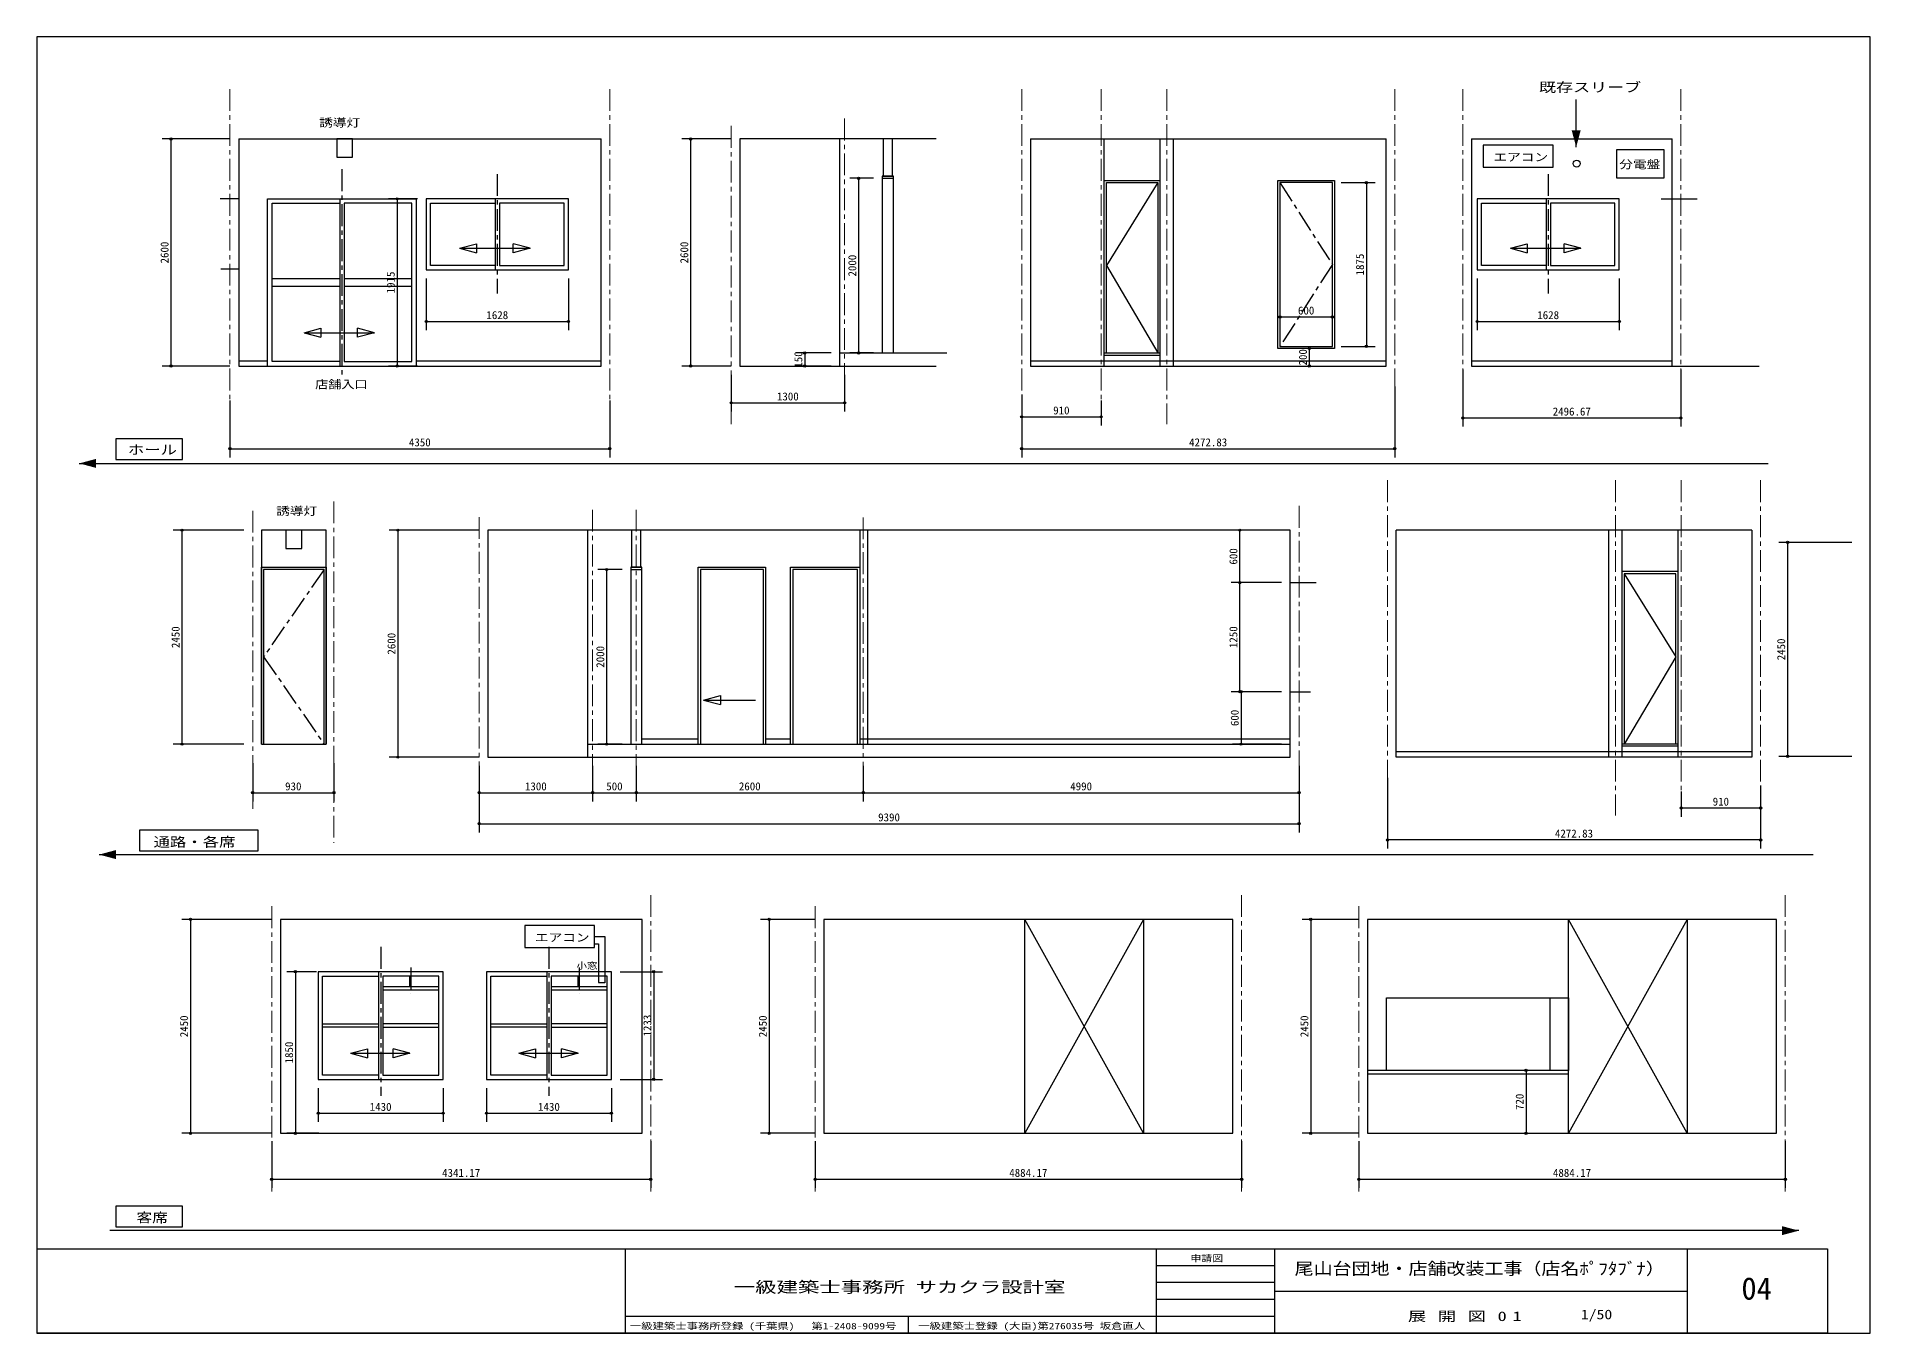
# Model space of a CAD drawing. Units: millimetres at full size, sheet at 1:50. Extents: x -10512 to 18330, y -7438 to 24497.
# Drawn here: x -10500 to 10500, y 9647 to 24497 of the extents above; entities that cross this region are included whole.
import ezdxf
from ezdxf.enums import TextEntityAlignment as Align

# ---------------------------------------------------------------- set-up
doc = ezdxf.new("R2010")
doc.units = ezdxf.units.MM
doc.header["$LTSCALE"] = 50
doc.header["$PDMODE"] = 32
doc.header["$PDSIZE"] = 25
doc.linetypes.add('CHAIN1', pattern=[8, 5, -1, 1, -1])
doc.layers.add('0-0_0', color=7, linetype='Continuous')
doc.layers.add('0-8_8', color=6, linetype='CHAIN1', lineweight=9)
doc.styles.add('ＭＳ ゴシック', font='')
doc.styles.get('ＭＳ ゴシック').set_extended_font_data('MS Gothic')

msp = doc.modelspace()

# ---------------------------------------------------------------- linework, layer by layer
at = {"layer": '0-0_0'}
for p, q in [((7131.29, 23232.3), (7131.29, 23779.07)), ((-8286.58, 23325.1), (-9062.12, 23325.1)), ((-8962.12, 23325.1), (-8962.12, 20725.1)), ((-8186.58, 23325.1), (-4036.58, 23325.1)), ((-8186.58, 23325.1), (-8186.58, 20725.1)), ((-2546.89, 23325.1), (-3110.4, 23325.1)), ((-3010.4, 23325.1), (-3010.4, 20725.1)), ((-2446.89, 23325.1), (-2446.89, 20725.1)), ((-199.74, 23325.1), (-2446.89, 23325.1)), ((-1300.23, 20875.1), (-1300.23, 23325.1)), ((880.69, 23325.1), (4953.52, 23325.1)), ((880.69, 23325.1), (880.69, 20725.1)), ((1725.69, 20725.1), (1725.69, 23325.1)), ((2366.71, 20725.1), (2366.71, 23325.1)), ((2520.61, 20725.1), (2520.61, 23325.1)), ((5933.1, 23325.1), (5933.1, 20725.1)), ((5933.1, 23325.1), (8229.77, 23325.1)), ((8229.77, 22640.1), (8229.77, 23325.1)), ((-915.52, 22875.1), (-1186.31, 22875.1)), ((-1086.31, 22875.1), (-1086.31, 20875.1)), ((-815.52, 22875.1), (-815.52, 20875.1)), ((-688.84, 20875.1), (-688.84, 22875.1)), ((1725.69, 22850.1), (2366.71, 22850.1)), ((3713.97, 22850.1), (4363.97, 22850.1)), ((4363.97, 22850.1), (4363.97, 20925.1)), ((4438.97, 22825.1), (4828.17, 22825.1)), ((4728.17, 22825.1), (4728.17, 20950.1)), ((-8186.58, 22640.1), (-8398.57, 22640.1)), ((-7854.9, 20725.1), (-7854.9, 22640.1)), ((-7804.9, 20775.1), (-7804.9, 22590.1)), ((-7804.9, 22590.1), (-7029.9, 22590.1)), ((-7029.9, 22640.1), (-7029.9, 20725.1)), ((-6204.9, 22590.1), (-6979.9, 22590.1)), ((-6138.37, 22640.1), (-6472.01, 22640.1)), ((-6372.01, 22640.1), (-6372.01, 20725.1)), ((-6204.9, 20775.1), (-6204.9, 22590.1)), ((-5249.37, 22640.1), (-5249.37, 21826.1)), ((6785.9, 22640.1), (6785.9, 21826.1)), ((8102.72, 22640.1), (8516, 22640.1)), ((8229.77, 20725.1), (8229.77, 22640.1)), ((-5657.27, 22073.66), (-5464.09, 22125.42)), ((-5657.27, 22073.66), (-5464.09, 22021.89)), ((-5464.09, 22125.42), (-5464.09, 22021.89)), ((-4850.13, 22073.66), (-5043.31, 22125.42)), ((-5043.31, 22021.89), (-5043.31, 22125.42)), ((6378, 22073.66), (6571.18, 22125.42)), ((6378, 22073.66), (6571.18, 22021.89)), ((6571.18, 22125.42), (6571.18, 22021.89)), ((7185.14, 22073.66), (6991.96, 22125.42)), ((6991.96, 22021.89), (6991.96, 22125.42)), ((-8186.58, 21832.34), (-8390.79, 21832.34)), ((-7804.9, 21727.6), (-7029.9, 21727.6)), ((-7029.9, 21637.6), (-7804.9, 21637.6)), ((-6979.9, 21727.6), (-6204.9, 21727.6)), ((-6204.9, 21637.6), (-6979.9, 21637.6)), ((-6038.37, 21726.1), (-6038.37, 21134.99)), ((-4410.37, 21726.1), (-4410.37, 21134.99)), ((5996.9, 21726.1), (5996.9, 21134.99)), ((7624.9, 21726.1), (7624.9, 21134.99)), ((-6038.37, 21234.99), (-4410.37, 21234.99)), ((3738.97, 21287.29), (4338.97, 21287.29)), ((5996.9, 21234.99), (7624.9, 21234.99)), ((-7437.8, 21106.13), (-7244.62, 21157.9)), ((-7437.8, 21106.13), (-7244.62, 21054.37)), ((-7244.62, 21157.9), (-7244.62, 21054.37)), ((-6630.65, 21106.13), (-6823.84, 21157.9)), ((-6823.84, 21054.37), (-6823.84, 21157.9)), ((-1400.23, 20875.1), (-1804.07, 20875.1)), ((-1704.07, 20875.1), (-1704.07, 20725.1)), ((-1300.23, 20875.1), (-77.84, 20875.1)), ((-1300.23, 20725.1), (-1300.23, 20875.1)), ((-915.52, 20875.1), (-1186.31, 20875.1)), ((1725.69, 20875.1), (2366.71, 20875.1)), ((1725.69, 20850.1), (2366.71, 20850.1)), ((4075.08, 20925.1), (4075.08, 20725.1)), ((4438.97, 20950.1), (4828.17, 20950.1)), ((-8286.58, 20725.1), (-9062.12, 20725.1)), ((-8186.58, 20785.1), (-7854.9, 20785.1)), ((-7029.9, 20775.1), (-7804.9, 20775.1)), ((-6138.37, 20725.1), (-6472.01, 20725.1)), ((-6154.9, 20785.1), (-4036.58, 20785.1)), ((-2546.89, 20725.1), (-3110.4, 20725.1)), ((-2546.89, 20625.1), (-2546.89, 20203.25)), ((-2446.89, 20725.1), (-1246.89, 20725.1)), ((-1400.23, 20725.1), (-1804.07, 20725.1)), ((-1246.89, 20725.1), (-199.74, 20725.1)), ((-1246.89, 20625.1), (-1246.89, 20203.25)), ((880.69, 20785.1), (4953.52, 20785.1)), ((5833.1, 20683.53), (5833.1, 20030.64)), ((5933.1, 20785.1), (8229.77, 20785.1)), ((5933.1, 20725.1), (9228.37, 20725.1)), ((8329.77, 20683.53), (8329.77, 20030.64)), ((780.69, 20400.73), (780.69, 19677.77)), ((5053.52, 20490.51), (5053.52, 19677.77)), ((-8286.58, 20330.66), (-8286.58, 19677.77)), ((-3936.58, 20330.66), (-3936.58, 19677.77)), ((-2546.89, 20303.25), (-1246.89, 20303.25)), ((780.69, 20330.66), (780.69, 20043.28)), ((1690.69, 20330.66), (1690.69, 20043.28)), ((780.69, 20143.28), (1690.69, 20143.28)), ((5833.1, 20130.64), (8329.77, 20130.64)), ((-8286.58, 19777.77), (-3936.58, 19777.77)), ((780.69, 19777.77), (5053.52, 19777.77)), ((-10012.3, 19609.8), (9331.45, 19609.8)), ((-8125.92, 18844.91), (-8935.66, 18844.91)), ((-8835.66, 18844.91), (-8835.66, 16394.91)), ((-5432.87, 18844.91), (-6463.4, 18844.91)), ((-6363.4, 18844.91), (-6363.4, 16244.91)), ((-5332.87, 18844.91), (-5332.87, 16244.91)), ((3857.13, 18844.91), (-5332.87, 18844.91)), ((-4186.2, 16244.91), (-4186.2, 18844.91)), ((-1072.92, 18844.91), (-1072.92, 16394.91)), ((-979.53, 16394.91), (-979.53, 18844.91)), ((3757.13, 18844.91), (3178.66, 18844.91)), ((3278.66, 18244.91), (3278.66, 18844.91)), ((3857.13, 16244.91), (3857.13, 18844.91)), ((9143.37, 18844.91), (5070.54, 18844.91)), ((7503.46, 16244.91), (7503.46, 18844.91)), ((7657.36, 16244.91), (7657.36, 18844.91)), ((8298.37, 16244.91), (8298.37, 18844.91)), ((9143.37, 18844.91), (9143.37, 16244.91)), ((10288.62, 18704.84), (9452.27, 18704.84)), ((9552.27, 18704.84), (9552.27, 16254.84)), ((-7925.92, 16394.91), (-7925.92, 18419.91)), ((-7925.92, 18419.91), (-7183.59, 18419.91)), ((-7900.92, 18394.91), (-7900.92, 16394.91)), ((-7183.59, 18419.91), (-7183.59, 16394.91)), ((-3796.2, 18394.91), (-4072.28, 18394.91)), ((-3972.28, 18394.91), (-3972.28, 16394.91)), ((-3696.2, 18394.91), (-3696.2, 16394.91)), ((-3569.53, 16394.91), (-3569.53, 18394.91)), ((-2922.75, 18419.91), (-2151.48, 18419.91)), ((-2922.75, 16394.91), (-2922.75, 18419.91)), ((-2176.48, 18394.91), (-2897.75, 18394.91)), ((-2897.75, 18394.91), (-2897.75, 16394.91)), ((-2176.48, 16394.91), (-2176.48, 18394.91)), ((-2151.48, 18419.91), (-2151.48, 16394.91)), ((-1865.6, 16394.91), (-1865.6, 18419.91)), ((-1840.6, 18394.91), (-1840.6, 16394.91)), ((-1097.92, 18394.91), (-1840.6, 18394.91)), ((-1097.92, 16394.91), (-1097.92, 18394.91)), ((8298.37, 18369.91), (7657.36, 18369.91)), ((3757.13, 18244.91), (3178.66, 18244.91)), ((3757.13, 18244.91), (3178.66, 18244.91)), ((3278.66, 16994.91), (3278.66, 18244.91)), ((3857.13, 18244.91), (4154.25, 18244.91)), ((-2862.67, 16898.86), (-2669.48, 16950.63)), ((-2862.67, 16898.86), (-2669.48, 16847.1)), ((-2862.67, 16898.86), (-2267.07, 16898.86)), ((-2669.48, 16950.63), (-2669.48, 16847.1)), ((3757.13, 16994.91), (3178.66, 16994.91)), ((3757.13, 16994.91), (3193.66, 16994.91)), ((3293.66, 16994.91), (3293.66, 16394.91)), ((3857.13, 16994.91), (4090.24, 16994.91)), ((-8125.92, 16394.91), (-8935.66, 16394.91)), ((-4186.2, 16394.91), (3857.13, 16394.91)), ((-3796.2, 16394.91), (-4072.28, 16394.91)), ((-3569.53, 16454.91), (-2922.75, 16454.91)), ((-2151.48, 16454.91), (-1865.6, 16454.91)), ((-1072.92, 16454.91), (3857.13, 16454.91)), ((3757.13, 16394.91), (3193.66, 16394.91)), ((8298.37, 16394.91), (7657.36, 16394.91)), ((-8025.92, 16178.33), (-8025.92, 15738.06)), ((-7095.92, 16178.33), (-7095.92, 15738.06)), ((-5432.87, 16244.91), (-6463.4, 16244.91)), ((9143.37, 16304.91), (5070.54, 16304.91)), ((8298.37, 16369.91), (7657.36, 16369.91)), ((10288.62, 16254.84), (9452.27, 16254.84)), ((-5432.87, 16144.91), (-5432.87, 15738.06)), ((-4132.87, 16144.91), (-4132.87, 15738.06)), ((-4132.87, 16144.91), (-4132.87, 15738.06)), ((-3632.87, 16144.91), (-3632.87, 15738.06)), ((-3632.87, 16144.91), (-3632.87, 15738.06)), ((-1032.87, 16144.91), (-1032.87, 15738.06)), ((-1032.87, 16144.91), (-1032.87, 15738.06)), ((3957.13, 16144.91), (3957.13, 15738.06)), ((4970.54, 16010.32), (4970.54, 15197.58)), ((-8025.92, 15838.06), (-7095.92, 15838.06)), ((-5432.87, 15920.88), (-5432.87, 15383.2)), ((-5432.87, 15838.06), (-4132.87, 15838.06)), ((-4132.87, 15838.06), (-3632.87, 15838.06)), ((-3632.87, 15838.06), (-1032.87, 15838.06)), ((-1032.87, 15838.06), (3957.13, 15838.06)), ((3957.13, 15920.88), (3957.13, 15383.2)), ((8333.37, 15850.47), (8333.37, 15563.09)), ((9243.37, 15920.54), (9243.37, 15197.58)), ((9243.37, 15850.47), (9243.37, 15563.09)), ((9243.37, 15663.09), (8333.37, 15663.09)), ((-5432.87, 15483.2), (3957.13, 15483.2)), ((-9785.14, 15129.61), (9844.06, 15129.61)), ((9243.37, 15297.58), (4970.54, 15297.58)), ((-7808.43, 14388.05), (-8838.97, 14388.05)), ((-8738.97, 14388.05), (-8738.97, 11938.05)), ((-3567.26, 14388.05), (-7708.43, 14388.05)), ((-3567.26, 11938.05), (-3567.26, 14388.05)), ((-1584.56, 14388.05), (-2210.91, 14388.05)), ((-2110.91, 14388.05), (-2110.91, 11938.05)), ((3199.62, 14388.05), (-1484.56, 14388.05)), ((-1484.56, 14388.05), (-1484.56, 11938.05)), ((2175.51, 11938.05), (817.23, 14388.05)), ((2175.51, 14388.05), (817.23, 11938.05)), ((817.23, 11938.05), (817.23, 14388.05)), ((2175.51, 14388.05), (2175.51, 11938.05)), ((3199.62, 11938.05), (3199.62, 14388.05)), ((4642.1, 14388.05), (3991.5, 14388.05)), ((4091.5, 14388.05), (4091.5, 11938.05)), ((4742.1, 14388.05), (4742.1, 11938.05)), ((9426.27, 14388.05), (4742.1, 14388.05)), ((7043.89, 11938.05), (7043.89, 14388.05)), ((8402.16, 14388.05), (7043.89, 11938.05)), ((9426.27, 11938.05), (9426.27, 14388.05)), ((-7294.7, 13788.05), (-7636.56, 13788.05)), ((-7536.56, 13788.05), (-7536.56, 11938.05)), ((-6585.15, 13788.05), (-6585.15, 12555.05)), ((-6230.15, 13738.05), (-6230.15, 13618.05)), ((-4657.75, 13788.05), (-4657.75, 12555.05)), ((-4302.75, 13738.05), (-4302.75, 13618.05)), ((-3817.75, 13788.05), (-3332.84, 13788.05)), ((-3432.84, 13788.05), (-3432.84, 12555.05)), ((-6535.15, 13618.05), (-5895.15, 13618.05)), ((-5895.15, 13578.05), (-6535.15, 13578.05)), ((-4607.75, 13618.05), (-3967.75, 13618.05)), ((-3967.75, 13578.05), (-4607.75, 13578.05)), ((4957.13, 13488.27), (7043.89, 13488.27)), ((4957.13, 12658.05), (4957.13, 13488.27)), ((6829.99, 13488.27), (6829.99, 12658.05)), ((7043.89, 13488.27), (7043.89, 12658.05)), ((-7225.15, 13191.55), (-6585.15, 13191.55)), ((-6585.15, 13151.55), (-7225.15, 13151.55)), ((-5895.15, 13191.55), (-6535.15, 13191.55)), ((-6535.15, 13151.55), (-5895.15, 13151.55)), ((-5297.75, 13191.55), (-4657.75, 13191.55)), ((-4657.75, 13151.55), (-5297.75, 13151.55)), ((-3967.75, 13191.55), (-4607.75, 13191.55)), ((-4607.75, 13151.55), (-3967.75, 13151.55)), ((-6905.86, 12854.26), (-6712.67, 12906.02)), ((-6905.86, 12854.26), (-6712.67, 12802.49)), ((-6712.67, 12906.02), (-6712.67, 12802.49)), ((-6224.49, 12854.26), (-6417.67, 12906.02)), ((-6417.67, 12802.49), (-6417.67, 12906.02)), ((-4978.46, 12854.26), (-4785.28, 12906.02)), ((-4978.46, 12854.26), (-4785.28, 12802.49)), ((-4785.28, 12906.02), (-4785.28, 12802.49)), ((-4297.09, 12854.26), (-4490.28, 12906.02)), ((-4490.28, 12802.49), (-4490.28, 12906.02)), ((6557.26, 12658.05), (6557.26, 11938.05)), ((-7275.15, 12455.05), (-7275.15, 12067.56)), ((-5845.15, 12455.05), (-5845.15, 12067.56)), ((-5347.75, 12455.05), (-5347.75, 12067.56)), ((-3917.75, 12455.05), (-3917.75, 12067.56)), ((-3817.75, 12555.05), (-3332.84, 12555.05)), ((-7275.15, 12167.56), (-5845.15, 12167.56)), ((-5347.75, 12167.56), (-3917.75, 12167.56)), ((-7808.43, 11938.05), (-8838.97, 11938.05)), ((-7808.43, 11849.22), (-7808.43, 11311.55)), ((-7269.76, 11938.05), (-7636.56, 11938.05)), ((-3467.26, 11849.22), (-3467.26, 11311.55)), ((-1584.56, 11938.05), (-2210.91, 11938.05)), ((-1584.56, 11849.22), (-1584.56, 11311.55)), ((-1484.56, 11938.05), (3199.62, 11938.05)), ((3299.62, 11849.22), (3299.62, 11311.55)), ((4642.1, 11938.05), (3991.5, 11938.05)), ((4642.1, 11849.22), (4642.1, 11311.55)), ((4742.1, 11938.05), (9426.27, 11938.05)), ((9526.27, 11849.22), (9526.27, 11311.55)), ((-7808.43, 11411.55), (-3467.26, 11411.55)), ((-1584.56, 11411.55), (3299.62, 11411.55)), ((4642.1, 11411.55), (9526.27, 11411.55)), ((9681.42, 10822.76), (-9662.32, 10822.76)), ((-10500, 10614.19), (10008.96, 10614.19)), ((-10500, 10614.19), (-10500, 9646.89)), ((-3759.83, 10614.19), (-3759.83, 9646.89)), ((2319.15, 10614.19), (2319.15, 9646.89)), ((3677.46, 10614.19), (3677.46, 9646.89)), ((8402.46, 10614.19), (8402.46, 9646.89)), ((10008.96, 10614.19), (10008.96, 9646.89)), ((3677.46, 10420.73), (2319.15, 10420.73)), ((3677.46, 10227.27), (2319.15, 10227.27)), ((3677.46, 10130.54), (8402.46, 10130.54)), ((3677.46, 10033.81), (2319.15, 10033.81)), ((3677.46, 9840.35), (-3759.83, 9840.35)), ((-520.66, 9840.35), (-520.66, 9646.89)), ((10008.96, 9646.89), (-10500, 9646.89))]:
    msp.add_line(p, q, dxfattribs=at)
at = {"layer": '0-0_0', "linetype": 'CHAIN1'}
for p, q in [((-7004.9, 22977.76), (-7004.9, 20586.42)), ((-5224.37, 22923.29), (-5224.37, 21556.16)), ((6810.9, 22923.29), (6810.9, 21556.16)), ((-6560.15, 14071.49), (-6560.15, 12367.94)), ((-4632.75, 14071.49), (-4632.75, 12367.94)), ((-6215.15, 13835.14), (-6215.15, 13534.53)), ((-4287.75, 13835.14), (-4287.75, 13534.53))]:
    msp.add_line(p, q, dxfattribs=at)
at = {"layer": '0-0_0'}
for points in [[(-10500, 9646.89), (10500, 9646.89), (10500, 24496.89), (-10500, 24496.89)], [(-7061.99, 23115.1), (-6881.99, 23115.1), (-6881.99, 23325.1), (-7061.99, 23325.1)], [(6067.1, 23004.05), (6867.1, 23004.05), (6867.1, 23254.2), (6067.1, 23254.2)], [(7591.86, 22881.45), (8137.37, 22881.45), (8137.37, 23200.28), (7591.86, 23200.28)], [(-815.52, 22875.1), (-688.84, 22875.1), (-688.84, 22900.1), (-815.52, 22900.1)], [(3738.97, 20950.1), (4338.97, 20950.1), (4338.97, 22825.1), (3738.97, 22825.1)], [(-6038.37, 21826.1), (-4410.37, 21826.1), (-4410.37, 22640.1), (-6038.37, 22640.1)], [(-5199.37, 22590.1), (-5199.37, 21876.1), (-4460.37, 21876.1), (-4460.37, 22590.1)], [(5996.9, 21826.1), (7624.9, 21826.1), (7624.9, 22640.1), (5996.9, 22640.1)], [(6835.9, 22590.1), (6835.9, 21876.1), (7574.9, 21876.1), (7574.9, 22590.1)], [(-9593.01, 19654.69), (-8829.93, 19654.69), (-8829.93, 19889.49), (-9593.01, 19889.49)], [(-7925.92, 16394.91), (-7183.59, 16394.91), (-7183.59, 18844.91), (-7925.92, 18844.91)], [(-7644.76, 18634.91), (-7464.76, 18634.91), (-7464.76, 18844.91), (-7644.76, 18844.91)], [(-3696.2, 18394.91), (-3569.53, 18394.91), (-3569.53, 18419.91), (-3696.2, 18419.91)], [(-9320.52, 15174.5), (-7965, 15174.5), (-7965, 15409.3), (-9320.52, 15409.3)], [(-4910.16, 14067.01), (-4110.16, 14067.01), (-4110.16, 14317.16), (-4910.16, 14317.16)], [(-7275.15, 12555.05), (-5845.15, 12555.05), (-5845.15, 13788.05), (-7275.15, 13788.05)], [(-6535.15, 13738.05), (-6535.15, 12605.05), (-5895.15, 12605.05), (-5895.15, 13738.05)], [(-5347.75, 12555.05), (-3917.75, 12555.05), (-3917.75, 13788.05), (-5347.75, 13788.05)], [(-4607.75, 13738.05), (-4607.75, 12605.05), (-3967.75, 12605.05), (-3967.75, 13738.05)], [(4742.1, 12618.05), (7043.89, 12618.05), (7043.89, 12658.05), (4742.1, 12658.05)], [(-9593.01, 10867.65), (-8829.93, 10867.65), (-8829.93, 11102.45), (-9593.01, 11102.45)]]:
    msp.add_lwpolyline(points, close=True, dxfattribs=at)
for points in [[(-8186.58, 20725.1), (-4036.58, 20725.1), (-4036.58, 23325.1)], [(-805.52, 23325.1), (-805.52, 22900.1), (-698.84, 22900.1), (-698.84, 23325.1)], [(880.69, 20725.1), (4953.52, 20725.1), (4953.52, 23325.1)], [(1750.69, 20875.1), (1750.69, 22825.1), (2341.71, 22825.1), (2341.71, 20875.1)], [(2341.71, 22825.1), (1750.69, 21875.1), (2341.71, 20875.1)], [(4363.97, 20925.1), (3713.97, 20925.1), (3713.97, 22850.1)], [(-7854.9, 22640.1), (-6154.9, 22640.1), (-6154.9, 20725.1)], [(-6979.9, 22590.1), (-6979.9, 20775.1), (-6204.9, 20775.1)], [(-5249.37, 21876.1), (-5988.37, 21876.1), (-5988.37, 22590.1), (-5249.37, 22590.1)], [(6785.9, 21876.1), (6046.9, 21876.1), (6046.9, 22590.1), (6785.9, 22590.1)], [(-5657.27, 22073.66), (-4850.13, 22073.66), (-5043.31, 22021.89)], [(6378, 22073.66), (7185.14, 22073.66), (6991.96, 22021.89)], [(-7437.8, 21106.13), (-6630.65, 21106.13), (-6823.84, 21054.37)], [(-3686.2, 18844.91), (-3686.2, 18419.91), (-3579.53, 18419.91), (-3579.53, 18844.91)], [(9143.37, 16244.91), (5070.54, 16244.91), (5070.54, 18844.91)], [(-7208.59, 16394.91), (-7208.59, 18394.91), (-7900.92, 18394.91)], [(-1865.6, 18419.91), (-1072.92, 18419.91), (-1072.92, 16394.91)], [(8273.37, 16394.91), (8273.37, 18344.91), (7682.36, 18344.91), (7682.36, 16394.91)], [(7682.36, 18344.91), (8273.37, 17394.91), (7682.36, 16394.91)], [(-5332.87, 16244.91), (-4186.2, 16244.91), (3857.13, 16244.91)], [(-7708.43, 14388.05), (-7708.43, 11938.05), (-3567.26, 11938.05)], [(8402.16, 14388.05), (8402.16, 11938.05), (7043.89, 14388.05)], [(-4110.16, 14192.85), (-3994.84, 14192.85), (-3994.84, 13660.52)], [(-4110.16, 14105.87), (-4064.84, 14105.87), (-4064.84, 13663.31), (-3994.84, 13663.31)], [(-6585.15, 12605.05), (-7225.15, 12605.05), (-7225.15, 13738.05), (-6585.15, 13738.05)], [(-4657.75, 12605.05), (-5297.75, 12605.05), (-5297.75, 13738.05), (-4657.75, 13738.05)], [(-6905.86, 12854.26), (-6224.49, 12854.26), (-6417.67, 12802.49)], [(-4978.46, 12854.26), (-4297.09, 12854.26), (-4490.28, 12802.49)]]:
    msp.add_lwpolyline(points, dxfattribs=at)
at = {"layer": '0-0_0', "linetype": 'CHAIN1'}
for points in [[(3738.97, 22825.1), (4338.97, 21887.6), (3738.97, 20950.1)], [(-7208.59, 18394.91), (-7900.92, 17394.91), (-7208.59, 16394.91)]]:
    msp.add_lwpolyline(points, dxfattribs=at)
at = {"layer": '0-0_0'}
msp.add_circle((7138.12, 23042.92), 40, dxfattribs=at)
for p in [(-8962.12, 23325.1), (-3010.4, 23325.1), (-1086.31, 22875.1), (4728.17, 22825.1), (-6372.01, 22640.1), (-6038.37, 21234.99), (-4410.37, 21234.99), (3738.97, 21287.29), (4338.97, 21287.29), (5996.9, 21234.99), (7624.9, 21234.99), (-1704.07, 20875.1), (-1086.31, 20875.1), (4075.08, 20925.1), (4728.17, 20950.1), (-8962.12, 20725.1), (-6372.01, 20725.1), (-3010.4, 20725.1), (-1704.07, 20725.1), (4075.08, 20725.1), (-2546.89, 20303.25), (-1246.89, 20303.25), (780.69, 20143.28), (1690.69, 20143.28), (5833.1, 20130.64), (8329.77, 20130.64), (-8286.58, 19777.77), (-3936.58, 19777.77), (780.69, 19777.77), (5053.52, 19777.77), (-8835.66, 18844.91), (-6363.4, 18844.91), (3278.66, 18844.91), (9552.27, 18704.84), (-3972.28, 18394.91), (3278.66, 18244.91), (3278.66, 16994.91), (3293.66, 16994.91), (-8835.66, 16394.91), (-3972.28, 16394.91), (3293.66, 16394.91), (-6363.4, 16244.91), (9552.27, 16254.84), (-8025.92, 15838.06), (-7095.92, 15838.06), (-5432.87, 15838.06), (-4132.87, 15838.06), (-3632.87, 15838.06), (-1032.87, 15838.06), (3957.13, 15838.06), (8333.37, 15663.09), (9243.37, 15663.09), (-5432.87, 15483.2), (3957.13, 15483.2), (4970.54, 15297.58), (9243.37, 15297.58), (-8738.97, 14388.05), (-2110.91, 14388.05), (4091.5, 14388.05), (-7536.56, 13788.05), (-3432.84, 13788.05), (6557.26, 12658.05), (-3432.84, 12555.05), (-7275.15, 12167.56), (-5845.15, 12167.56), (-5347.75, 12167.56), (-3917.75, 12167.56), (-8738.97, 11938.05), (-7536.56, 11938.05), (-2110.91, 11938.05), (4091.5, 11938.05), (6557.26, 11938.05), (-7808.43, 11411.55), (-3467.26, 11411.55), (-1584.56, 11411.55), (3299.62, 11411.55), (4642.1, 11411.55), (9526.27, 11411.55)]:
    msp.add_point(p, dxfattribs=at)
for points in [[(7079.52, 23425.49), (7183.05, 23425.49), (7131.29, 23232.3)], [(-10012.3, 19609.8), (-9819.11, 19661.57), (-9819.11, 19558.04)], [(-9785.14, 15129.61), (-9591.96, 15181.38), (-9591.96, 15077.85)], [(9488.24, 10771), (9488.24, 10874.53), (9681.42, 10822.76)]]:
    msp.add_solid(points, dxfattribs=at)
at = {"layer": '0-8_8'}
for p, q in [((-8286.58, 23896.4), (-8286.58, 20059.41)), ((-3936.58, 23896.4), (-3936.58, 20059.41)), ((780.69, 23896.4), (780.69, 20059.41)), ((1690.69, 23896.4), (1690.69, 20059.41)), ((2443.66, 23896.4), (2443.66, 20059.41)), ((5053.52, 23896.4), (5053.52, 20059.41)), ((5833.1, 23896.4), (5833.1, 20059.41)), ((8329.77, 23896.4), (8329.77, 20059.41)), ((-1246.89, 23559.33), (-1246.89, 20335.67)), ((-2546.89, 23475.52), (-2546.89, 20059.41)), ((4970.54, 19416.21), (4970.54, 15579.22)), ((7580.41, 19416.21), (7580.41, 15579.22)), ((8333.37, 19416.21), (8333.37, 15579.22)), ((9243.37, 19416.21), (9243.37, 15579.22)), ((-7095.92, 19173.58), (-7095.92, 15263.75)), ((3957.13, 19123.34), (3957.13, 15579.22)), ((-8025.92, 19068.02), (-8025.92, 15651.91)), ((-5432.87, 18995.33), (-5432.87, 15579.22)), ((-4132.87, 19079.14), (-4132.87, 15855.48)), ((-3632.87, 19079.14), (-3632.87, 15855.48)), ((-1032.87, 18992.01), (-1032.87, 16012.31)), ((-7808.43, 14538.47), (-7808.43, 11272.36)), ((-3467.26, 14666.49), (-3467.26, 11272.36)), ((-1584.56, 14538.47), (-1584.56, 11272.36)), ((3299.62, 14666.49), (3299.62, 11272.36)), ((4642.1, 14538.47), (4642.1, 11272.36)), ((9526.27, 14666.49), (9526.27, 11272.36))]:
    msp.add_line(p, q, dxfattribs=at)

# ---------------------------------------------------------------- texts
at = {"layer": '0-0_0', "style": 'ＭＳ ゴシック'}
for s, height, width, p in [('既存スリーブ', 110, 1.3, (6705.63, 23829.47)), ('誘導灯', 91.64, 1.25, (-7264.03, 23438.35)), ('エアコン', 91.64, 1.25, (6184.32, 23042.92)), ('分電盤', 91.64, 1.25, (7625.5, 22960.25)), ('店舗入口', 91.64, 1.2, (-7310.42, 20441.12)), ('ホール', 110, 1.25, (-9456.4, 19679.37)), ('誘導灯', 91.64, 1.25, (-7756.61, 18990.68)), ('通路・各席', 110, 1.25, (-9161.38, 15186.24)), ('エアコン', 91.64, 1.25, (-4792.93, 14105.87)), ('小窓', 73.31, 1.2, (-4317.81, 13798.76)), ('客席', 110, 1.2, (-9357.04, 10883.95)), ('申請図', 73.31, 1.25, (2713.74, 10447.68)), ('尾山台団地・店舗改装工事（店名ﾎﾟﾌﾀﾌﾞﾅ）', 138.6, 1.15, (3906.65, 10277.51)), ('一級建築士事務所 サカクラ設計室', 128.3, 1.4, (-2516.27, 10074.4)), ('1/50', 110, 1.2, (7184.96, 9774.96)), ('一級建築士登録 (大臣)第276035号 坂倉直人', 73.31, 1.3, (-403.3, 9672.4))]:
    msp.add_text(s, height=height, dxfattribs=dict(at, width=width)).set_placement(p, align=Align.BOTTOM_LEFT)
for s, p in [('2600', (-8962.12, 21900.1)), ('2600', (-3010.4, 21900.1)), ('2000', (-1086.31, 21750.1)), ('1875', (4728.17, 21762.6)), ('1915', (-6372.01, 21557.6)), ('150', (-1704.07, 20706.35)), ('200', (4075.08, 20731.35)), ('600', (3278.66, 18451.16)), ('2450', (-8835.66, 17494.91)), ('2600', (-6363.4, 17419.91)), ('1250', (3278.66, 17494.91)), ('2000', (-3972.28, 17269.91)), ('2450', (9552.27, 17354.84)), ('600', (3293.66, 16601.16)), ('2450', (-8738.97, 13038.05)), ('1233', (-3432.84, 13046.55)), ('2450', (-2110.91, 13038.05)), ('2450', (4091.5, 13038.05)), ('1850', (-7536.56, 12738.05)), ('720', (6557.26, 12204.3))]:
    msp.add_text(s, height=91.64, rotation=90, dxfattribs=at).set_placement(p, align=Align.BOTTOM_LEFT)
for s, height, p in [('1628', 91.64, (-5349.37, 21234.99)), ('600', 91.64, (3945.22, 21287.29)), ('1628', 91.64, (6685.9, 21234.99)), ('1300', 91.64, (-2021.89, 20303.25)), ('910', 91.64, (1141.94, 20143.28)), ('2496.67', 91.64, (6862.69, 20130.64)), ('4350', 91.64, (-6236.58, 19777.77)), ('4272.83', 91.64, (2698.36, 19777.77)), ('930', 91.64, (-7654.67, 15838.06)), ('1300', 91.64, (-4907.87, 15838.06)), ('500', 91.64, (-3976.62, 15838.06)), ('2600', 91.64, (-2457.87, 15838.06)), ('4990', 91.64, (1337.13, 15838.06)), ('910', 91.64, (8694.62, 15663.09)), ('9390', 91.64, (-862.87, 15483.2)), ('4272.83', 91.64, (6888.21, 15297.58)), ('1430', 91.64, (-6685.15, 12167.56)), ('1430', 91.64, (-4757.75, 12167.56)), ('4341.17', 91.64, (-5856.59, 11411.55)), ('4884.17', 91.64, (638.78, 11411.55)), ('4884.17', 91.64, (6865.44, 11411.55)), ('04', 256.6, (9023.73, 9955.54))]:
    msp.add_text(s, height=height, dxfattribs=at).set_placement(p, align=Align.BOTTOM_LEFT)
at = {"layer": '0-0_0', "style": 'ＭＳ ゴシック', "width": 1.3}
msp.add_text('一級建築士事務所登録 (千葉県) \u3000第1-2408-9099号', height=73.31, rotation=359.985, dxfattribs=at).set_placement((-3705.91, 9671.84), align=Align.BOTTOM_LEFT)
at = {"layer": '0-0_0', "insert": (5203.83, 9774.96), "char_height": 110, "attachment_point": 7, "style": 'ＭＳ ゴシック'}
msp.add_mtext('\\T1.63;\\W1.4;展開図01', dxfattribs=at)

doc.saveas('drawing.dxf')
